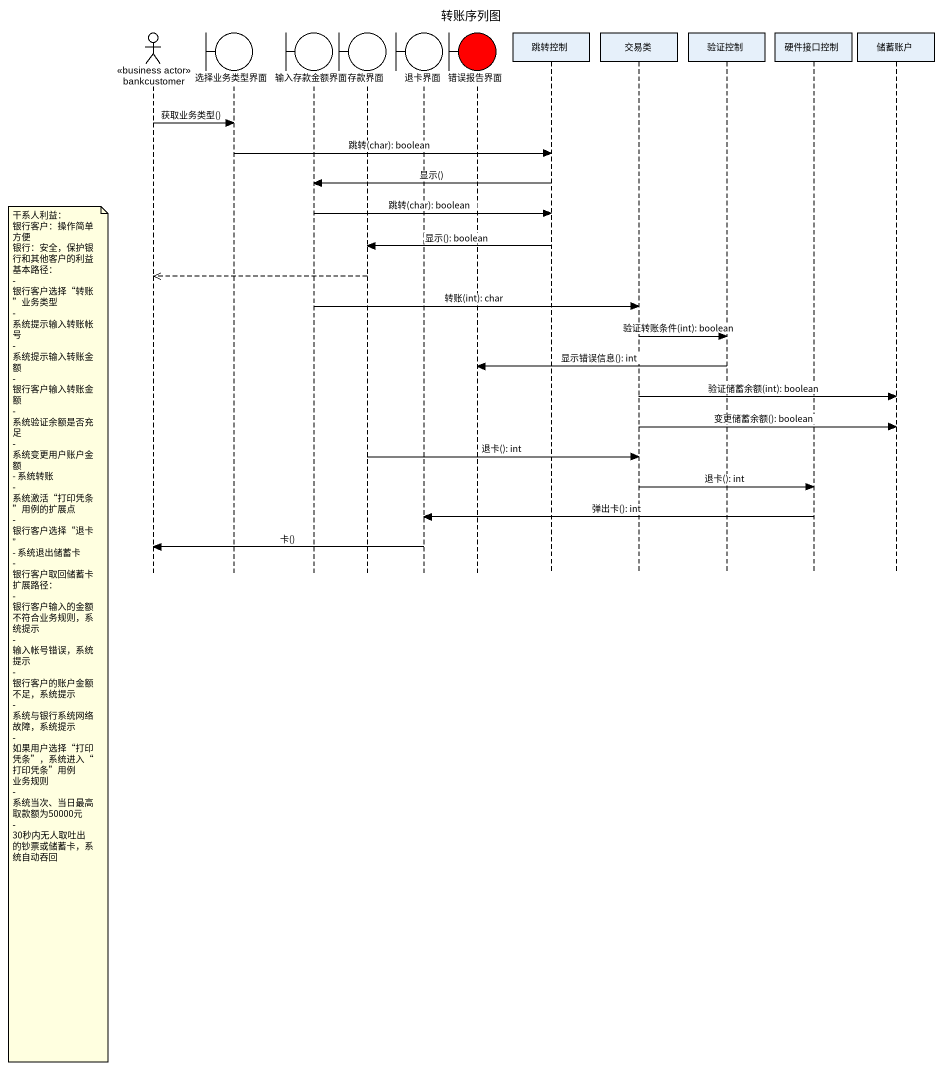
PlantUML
@startuml
title 转账序列图
hide footbox
actor bankcustomer <<business actor>>
boundary 选择业务类型界面
boundary 输入存款金额界面
boundary 存款界面
boundary 退卡界面
boundary 错误报告界面 #FF0000
participant 跳转控制
participant 交易类
participant 验证控制
participant 硬件接口控制
participant 储蓄账户

bankcustomer -> 选择业务类型界面 : 获取业务类型()
选择业务类型界面 -> 跳转控制 : 跳转(char): boolean
跳转控制 -> 输入存款金额界面 : 显示()
输入存款金额界面 -> 跳转控制 : 跳转(char): boolean
跳转控制 -> 存款界面 : 显示(): boolean
存款界面 -->> bankcustomer
输入存款金额界面 -> 交易类 : 转账(int): char
交易类 -> 验证控制 : 验证转账条件(int): boolean
验证控制 -> 错误报告界面 : 显示错误信息(): int
交易类 -> 储蓄账户 : 验证储蓄余额(int): boolean
交易类 -> 储蓄账户 : 变更储蓄余额(): boolean
存款界面 -> 交易类 : 退卡(): int
交易类 -> 硬件接口控制 : 退卡(): int
硬件接口控制 -> 退卡界面 : 弹出卡(): int
退卡界面 -> bankcustomer : 卡()
note left of bankcustomer
  干系人利益：
  银行客户：操作简单方便
  银行：安全，保护银行和其他客户的利益
  基本路径：
  - 银行客户选择“转账”业务类型
  - 系统提示输入转账帐号
  - 系统提示输入转账金额
  - 银行客户输入转账金额
  - 系统验证余额是否充足
  - 系统变更用户账户金额
  - 系统转账
  - 系统激活“打印凭条”用例的扩展点
  - 银行客户选择“退卡”
  - 系统退出储蓄卡
  - 银行客户取回储蓄卡
  扩展路径：
  - 银行客户输入的金额不符合业务规则，系统提示
  - 输入帐号错误，系统提示
  - 银行客户的账户金额不足，系统提示
  - 系统与银行系统网络故障，系统提示
  - 如果用户选择“打印凭条”，系统进入“打印凭条”用例
  业务规则
  - 系统当次、当日最高取款额为50000元
  - 30秒内无人取吐出的钞票或储蓄卡，系统自动吞回
end note
@enduml
